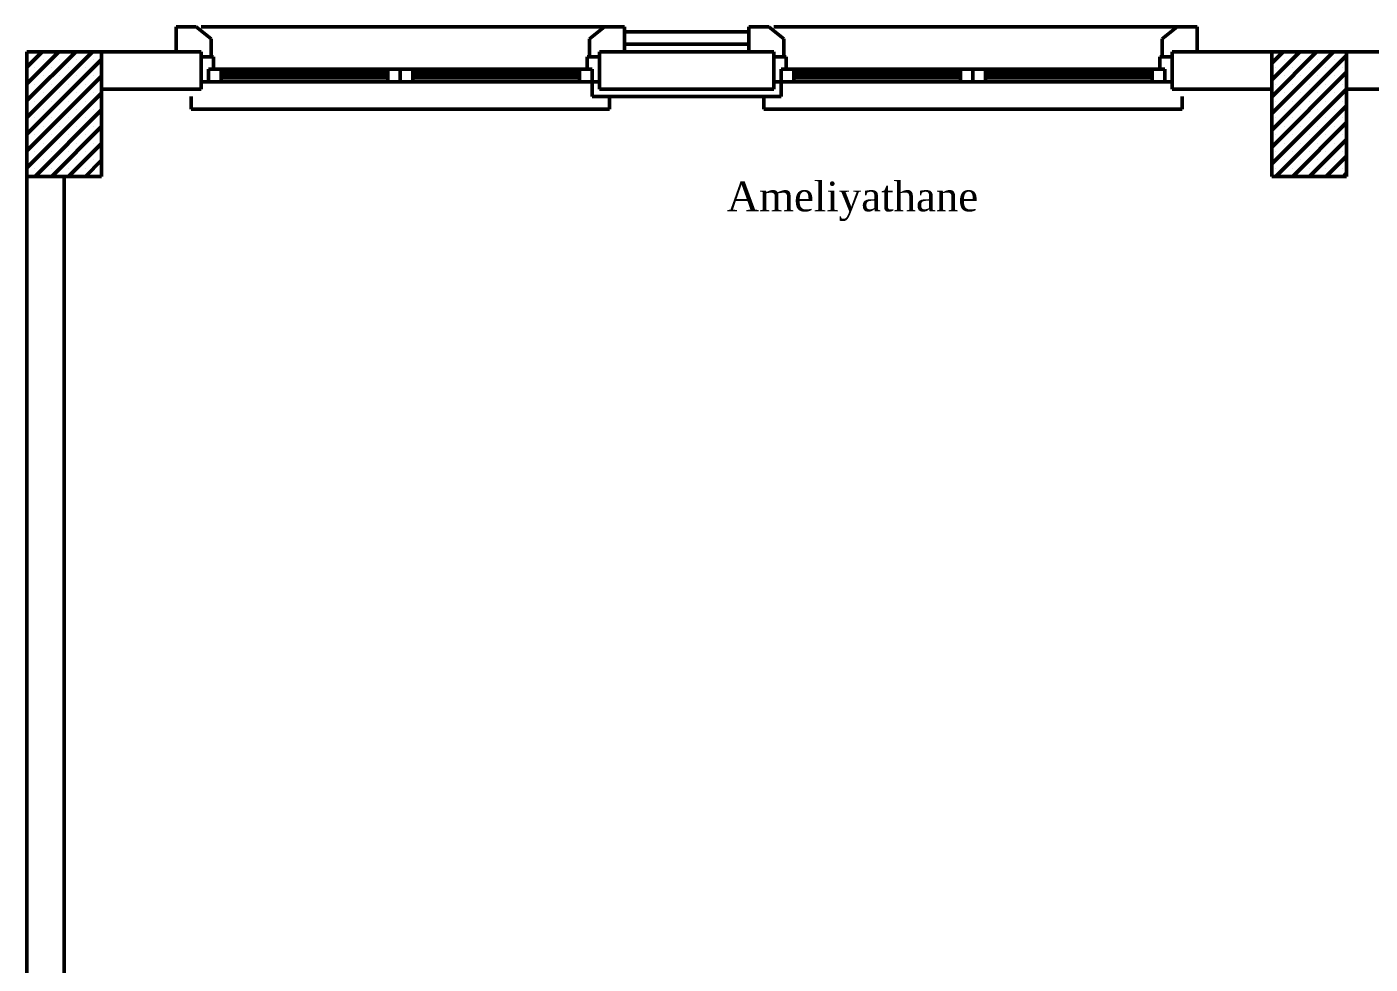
# Model space of a CAD drawing. Header units: millimetres. Extents: x 2046 to 14753, y 2361 to 29276.
# Drawn here: x 3240 to 3779, y 13270 to 13646 of the extents above; entities that cross this region are included whole.
import ezdxf

# ---------------------------------------------------------------- set-up
doc = ezdxf.new("R2010")
doc.units = ezdxf.units.MM
doc.layers.add('A.O. DUVAR', color=7, linetype='Continuous', lineweight=50)
doc.styles.add('A.O. MALZEME', font='times.ttf', dxfattribs={"height": 10})

msp = doc.modelspace()

# ---------------------------------------------------------------- linework, layer by layer
at = {"layer": 'A.O. DUVAR', "ltscale": 100}
for p, q in [((3307.944, 13645.862), (3299.959, 13645.862)), ((3299.959, 13645.862), (3299.959, 13635.862)), ((3307.944, 13645.862), (3299.959, 13645.862)), ((3299.959, 13645.862), (3299.959, 13635.862)), ((3313.959, 13641.064), (3307.944, 13645.862)), ((3313.959, 13641.064), (3307.944, 13645.862)), ((3465.959, 13641.064), (3471.974, 13645.862)), ((3465.959, 13641.064), (3471.974, 13645.862)), ((3471.974, 13645.862), (3479.959, 13645.862)), ((3471.974, 13645.862), (3479.959, 13645.862)), ((3479.959, 13645.862), (3479.959, 13635.862)), ((3479.959, 13645.862), (3479.959, 13635.862)), ((3537.944, 13645.858), (3529.959, 13645.858)), ((3529.959, 13645.858), (3529.959, 13635.858)), ((3537.944, 13645.858), (3529.959, 13645.858)), ((3529.959, 13645.858), (3529.959, 13635.858)), ((3543.959, 13641.06), (3537.944, 13645.858)), ((3543.959, 13641.06), (3537.944, 13645.858)), ((3695.959, 13641.06), (3701.974, 13645.858)), ((3695.959, 13641.06), (3701.974, 13645.858)), ((3701.974, 13645.858), (3709.959, 13645.858)), ((3701.974, 13645.858), (3709.959, 13645.858)), ((3709.959, 13645.858), (3709.959, 13635.858)), ((3709.959, 13645.858), (3709.959, 13635.858)), ((3313.959, 13633.862), (3313.959, 13641.064)), ((3313.959, 13633.862), (3313.959, 13641.064)), ((3465.959, 13633.862), (3465.959, 13641.064)), ((3465.959, 13633.862), (3465.959, 13641.064)), ((3543.959, 13633.858), (3543.959, 13641.06)), ((3543.959, 13633.858), (3543.959, 13641.06)), ((3695.959, 13633.858), (3695.959, 13641.06)), ((3695.959, 13633.858), (3695.959, 13641.06)), ((3299.959, 13635.862), (3309.959, 13635.862)), ((3299.959, 13635.862), (3309.959, 13635.862)), ((3309.959, 13635.862), (3309.959, 13633.862)), ((3309.959, 13635.862), (3309.959, 13633.862)), ((3309.959, 13633.862), (3313.959, 13633.862)), ((3309.959, 13633.862), (3313.959, 13633.862)), ((3469.959, 13633.862), (3465.959, 13633.862)), ((3469.959, 13633.862), (3465.959, 13633.862)), ((3479.959, 13635.862), (3469.959, 13635.862)), ((3469.959, 13635.862), (3469.959, 13633.862)), ((3479.959, 13635.862), (3469.959, 13635.862)), ((3469.959, 13635.862), (3469.959, 13633.862)), ((3529.959, 13635.858), (3539.959, 13635.858)), ((3529.959, 13635.858), (3539.959, 13635.858)), ((3539.959, 13635.858), (3539.959, 13633.858)), ((3539.959, 13635.858), (3539.959, 13633.858)), ((3539.959, 13633.858), (3543.959, 13633.858)), ((3539.959, 13633.858), (3543.959, 13633.858)), ((3699.959, 13633.858), (3695.959, 13633.858)), ((3699.959, 13633.858), (3695.959, 13633.858)), ((3709.959, 13635.858), (3699.959, 13635.858)), ((3699.959, 13635.858), (3699.959, 13633.858)), ((3709.959, 13635.858), (3699.959, 13635.858)), ((3699.959, 13635.858), (3699.959, 13633.858))]:
    msp.add_line(p, q, dxfattribs=at)
at = {"layer": 'A.O. DUVAR'}
for p, q in [((3309.944, 13645.862), (3471.974, 13645.862)), ((3309.944, 13645.862), (3471.974, 13645.862)), ((3539.944, 13645.858), (3701.974, 13645.858)), ((3539.944, 13645.858), (3701.974, 13645.858)), ((3529.959, 13643.858), (3479.959, 13643.858)), ((3529.959, 13638.858), (3479.959, 13638.862)), ((3239.96, 13635.858), (3269.96, 13635.858)), ((3239.96, 13585.858), (3239.96, 13635.858)), ((3269.96, 13635.858), (3309.959, 13635.862)), ((3269.96, 13635.858), (3269.96, 13585.858)), ((3269.96, 13620.858), (3269.96, 13635.858)), ((3309.959, 13635.862), (3309.96, 13620.862)), ((3314.959, 13633.862), (3309.959, 13633.862)), ((3309.959, 13633.862), (3309.959, 13623.862)), ((3314.959, 13633.862), (3309.959, 13633.862)), ((3309.959, 13633.862), (3309.959, 13623.862)), ((3314.959, 13628.862), (3314.959, 13633.862)), ((3314.959, 13628.862), (3314.959, 13633.862)), ((3464.959, 13633.862), (3469.959, 13633.862)), ((3464.959, 13628.862), (3464.959, 13633.862)), ((3464.959, 13633.862), (3469.959, 13633.862)), ((3464.959, 13628.862), (3464.959, 13633.862)), ((3469.96, 13620.858), (3469.959, 13635.858)), ((3469.959, 13635.858), (3539.959, 13635.858)), ((3469.959, 13633.862), (3469.959, 13623.862)), ((3469.959, 13633.862), (3469.959, 13623.862)), ((3529.959, 13635.858), (3479.959, 13635.862)), ((3529.959, 13635.858), (3479.959, 13635.858)), ((3539.959, 13635.858), (3539.96, 13620.858)), ((3544.959, 13633.858), (3539.959, 13633.858)), ((3539.959, 13633.858), (3539.959, 13623.858)), ((3544.959, 13633.858), (3539.959, 13633.858)), ((3539.959, 13633.858), (3539.959, 13623.858)), ((3544.959, 13628.858), (3544.959, 13633.858)), ((3544.959, 13628.858), (3544.959, 13633.858)), ((3694.959, 13633.858), (3699.959, 13633.858)), ((3694.959, 13628.858), (3694.959, 13633.858)), ((3694.959, 13633.858), (3699.959, 13633.858)), ((3694.959, 13628.858), (3694.959, 13633.858)), ((3699.959, 13633.858), (3699.959, 13623.858)), ((3699.959, 13633.858), (3699.959, 13623.858)), ((3699.96, 13620.858), (3699.96, 13635.858)), ((3699.96, 13635.858), (3739.96, 13635.858)), ((3739.96, 13635.858), (3769.96, 13635.858)), ((3739.96, 13585.858), (3739.96, 13635.858)), ((3739.96, 13635.858), (3739.96, 13620.858)), ((3769.96, 13635.858), (3769.96, 13585.858)), ((3769.96, 13620.858), (3769.96, 13635.858)), ((3769.96, 13635.858), (4299.96, 13635.858)), ((3312.959, 13623.862), (3312.959, 13628.862)), ((3312.959, 13628.862), (3314.959, 13628.862)), ((3317.959, 13628.862), (3312.959, 13628.862)), ((3312.959, 13628.862), (3312.959, 13623.862)), ((3312.959, 13623.862), (3312.959, 13628.862)), ((3312.959, 13628.862), (3314.959, 13628.862)), ((3317.959, 13628.862), (3312.959, 13628.862)), ((3312.959, 13628.862), (3312.959, 13623.862)), ((3384.959, 13628.862), (3317.959, 13628.862)), ((3317.959, 13623.862), (3317.959, 13628.862)), ((3384.959, 13628.862), (3317.959, 13628.862)), ((3317.959, 13623.862), (3317.959, 13628.862)), ((3389.959, 13628.862), (3384.959, 13628.862)), ((3384.959, 13628.862), (3384.959, 13623.862)), ((3389.959, 13628.862), (3384.959, 13628.862)), ((3384.959, 13628.862), (3384.959, 13623.862)), ((3389.959, 13623.862), (3389.959, 13628.862)), ((3389.959, 13623.862), (3389.959, 13628.862)), ((3389.959, 13628.862), (3394.959, 13628.862)), ((3389.959, 13623.862), (3389.959, 13628.862)), ((3389.959, 13623.862), (3389.959, 13628.862)), ((3389.959, 13628.862), (3394.959, 13628.862)), ((3394.959, 13628.862), (3394.959, 13623.862)), ((3394.959, 13628.862), (3461.959, 13628.862)), ((3394.959, 13628.862), (3394.959, 13623.862)), ((3394.959, 13628.862), (3461.959, 13628.862)), ((3461.959, 13623.862), (3461.959, 13628.862)), ((3461.959, 13628.862), (3466.959, 13628.862)), ((3461.959, 13623.862), (3461.959, 13628.862)), ((3461.959, 13628.862), (3466.959, 13628.862)), ((3466.959, 13628.862), (3464.959, 13628.862)), ((3466.959, 13628.862), (3464.959, 13628.862)), ((3466.959, 13623.862), (3466.959, 13628.862)), ((3466.959, 13628.862), (3466.959, 13623.862)), ((3466.959, 13623.862), (3466.959, 13628.862)), ((3466.959, 13628.862), (3466.959, 13623.862)), ((3542.959, 13623.858), (3542.959, 13628.858)), ((3542.959, 13628.858), (3544.959, 13628.858)), ((3547.959, 13628.858), (3542.959, 13628.858)), ((3542.959, 13628.858), (3542.959, 13623.858)), ((3542.959, 13623.858), (3542.959, 13628.858)), ((3542.959, 13628.858), (3544.959, 13628.858)), ((3547.959, 13628.858), (3542.959, 13628.858)), ((3542.959, 13628.858), (3542.959, 13623.858)), ((3614.959, 13628.858), (3547.959, 13628.858)), ((3547.959, 13623.858), (3547.959, 13628.858)), ((3614.959, 13628.858), (3547.959, 13628.858)), ((3547.959, 13623.858), (3547.959, 13628.858)), ((3619.959, 13628.858), (3614.959, 13628.858)), ((3614.959, 13628.858), (3614.959, 13623.858)), ((3619.959, 13628.858), (3614.959, 13628.858)), ((3614.959, 13628.858), (3614.959, 13623.858)), ((3619.959, 13623.858), (3619.959, 13628.858)), ((3619.959, 13623.858), (3619.959, 13628.858)), ((3619.959, 13628.858), (3624.959, 13628.858)), ((3619.959, 13623.858), (3619.959, 13628.858)), ((3619.959, 13623.858), (3619.959, 13628.858)), ((3619.959, 13628.858), (3624.959, 13628.858)), ((3624.959, 13628.858), (3624.959, 13623.858)), ((3624.959, 13628.858), (3691.959, 13628.858)), ((3624.959, 13628.858), (3624.959, 13623.858)), ((3624.959, 13628.858), (3691.959, 13628.858)), ((3691.959, 13623.858), (3691.959, 13628.858)), ((3691.959, 13628.858), (3696.959, 13628.858)), ((3691.959, 13623.858), (3691.959, 13628.858)), ((3691.959, 13628.858), (3696.959, 13628.858)), ((3696.959, 13628.858), (3694.959, 13628.858)), ((3696.959, 13628.858), (3694.959, 13628.858)), ((3696.959, 13623.858), (3696.959, 13628.858)), ((3696.959, 13628.858), (3696.959, 13623.858)), ((3696.959, 13623.858), (3696.959, 13628.858)), ((3696.959, 13628.858), (3696.959, 13623.858)), ((3309.959, 13623.862), (3312.959, 13623.862)), ((3309.959, 13623.862), (3312.959, 13623.862)), ((3312.959, 13623.862), (3317.959, 13623.862)), ((3312.959, 13623.862), (3317.959, 13623.862)), ((3317.959, 13627.362), (3384.959, 13627.362)), ((3317.959, 13627.362), (3384.959, 13627.362)), ((3317.959, 13626.362), (3384.959, 13626.362)), ((3317.959, 13626.362), (3384.959, 13626.362)), ((3317.959, 13625.362), (3384.959, 13625.362)), ((3317.959, 13625.362), (3384.959, 13625.362)), ((3317.959, 13623.862), (3384.959, 13623.862)), ((3317.959, 13623.862), (3384.959, 13623.862)), ((3384.959, 13623.862), (3389.959, 13623.862)), ((3384.959, 13623.862), (3389.959, 13623.862)), ((3394.959, 13623.862), (3389.959, 13623.862)), ((3394.959, 13623.862), (3389.959, 13623.862)), ((3461.959, 13627.362), (3394.959, 13627.362)), ((3461.959, 13627.362), (3394.959, 13627.362)), ((3461.959, 13626.362), (3394.959, 13626.362)), ((3461.959, 13626.362), (3394.959, 13626.362)), ((3461.959, 13625.362), (3394.959, 13625.362)), ((3461.959, 13625.362), (3394.959, 13625.362)), ((3461.959, 13623.862), (3394.959, 13623.862)), ((3461.959, 13623.862), (3394.959, 13623.862)), ((3466.959, 13623.862), (3461.959, 13623.862)), ((3466.959, 13623.862), (3461.959, 13623.862)), ((3469.959, 13623.862), (3466.959, 13623.862)), ((3469.959, 13623.862), (3466.959, 13623.862)), ((3466.959, 13623.86), (3466.962, 13617.858)), ((3469.959, 13623.862), (3469.96, 13620.858)), ((3539.96, 13620.858), (3539.959, 13623.858)), ((3539.959, 13623.858), (3542.959, 13623.858)), ((3539.959, 13623.858), (3542.959, 13623.858)), ((3542.962, 13617.858), (3542.959, 13623.86)), ((3542.959, 13623.858), (3547.959, 13623.858)), ((3542.959, 13623.858), (3547.959, 13623.858)), ((3547.959, 13627.358), (3614.959, 13627.358)), ((3547.959, 13627.358), (3614.959, 13627.358)), ((3547.959, 13626.358), (3614.959, 13626.358)), ((3547.959, 13626.358), (3614.959, 13626.358)), ((3547.959, 13625.358), (3614.959, 13625.358)), ((3547.959, 13625.358), (3614.959, 13625.358)), ((3547.959, 13623.858), (3614.959, 13623.858)), ((3547.959, 13623.858), (3614.959, 13623.858)), ((3614.959, 13623.858), (3619.959, 13623.858)), ((3614.959, 13623.858), (3619.959, 13623.858)), ((3624.959, 13623.858), (3619.959, 13623.858)), ((3624.959, 13623.858), (3619.959, 13623.858)), ((3691.959, 13627.358), (3624.959, 13627.358)), ((3691.959, 13627.358), (3624.959, 13627.358)), ((3691.959, 13626.358), (3624.959, 13626.358)), ((3691.959, 13626.358), (3624.959, 13626.358)), ((3691.959, 13625.358), (3624.959, 13625.358)), ((3691.959, 13625.358), (3624.959, 13625.358)), ((3691.959, 13623.858), (3624.959, 13623.858)), ((3691.959, 13623.858), (3624.959, 13623.858)), ((3696.959, 13623.858), (3691.959, 13623.858)), ((3696.959, 13623.858), (3691.959, 13623.858)), ((3699.959, 13623.858), (3696.959, 13623.858)), ((3699.959, 13623.858), (3696.959, 13623.858)), ((3309.96, 13620.862), (3269.96, 13620.858)), ((3305.959, 13617.862), (3305.959, 13612.862)), ((3305.959, 13617.862), (3305.959, 13612.862)), ((3466.962, 13617.858), (3542.962, 13617.858)), ((3469.96, 13620.858), (3539.96, 13620.858)), ((3539.96, 13620.858), (3469.96, 13620.858)), ((3473.959, 13612.862), (3473.959, 13617.862)), ((3473.959, 13612.862), (3473.959, 13617.862)), ((3535.959, 13617.858), (3535.959, 13612.858)), ((3535.959, 13617.858), (3535.959, 13612.858)), ((3739.96, 13620.858), (3699.96, 13620.858)), ((3703.959, 13612.858), (3703.959, 13617.858)), ((3703.959, 13612.858), (3703.959, 13617.858)), ((3919.96, 13620.858), (3769.96, 13620.858)), ((3305.959, 13612.862), (3473.959, 13612.862)), ((3305.959, 13612.862), (3473.959, 13612.862)), ((3535.959, 13612.858), (3703.959, 13612.858)), ((3535.959, 13612.858), (3703.959, 13612.858)), ((3269.96, 13585.858), (3239.96, 13585.858)), ((3239.96, 13170.858), (3239.96, 13585.858)), ((3239.96, 13585.858), (3254.96, 13585.858)), ((3254.96, 13585.858), (3254.96, 13170.858)), ((3769.96, 13585.858), (3739.96, 13585.858))]:
    msp.add_line(p, q, dxfattribs=at)
at = {"layer": 'A.O. DUVAR', "linetype": 'Continuous', "ltscale": 10}
for p, q in [((3239.96, 13629.721), (3246.098, 13635.858)), ((3239.96, 13622.986), (3252.833, 13635.858)), ((3239.96, 13616.251), (3259.568, 13635.858)), ((3239.96, 13609.516), (3266.303, 13635.858)), ((3739.96, 13631.317), (3744.502, 13635.858)), ((3739.96, 13624.582), (3751.237, 13635.858)), ((3739.96, 13617.847), (3757.972, 13635.858)), ((3739.96, 13611.111), (3764.707, 13635.858)), ((3739.96, 13604.376), (3769.96, 13634.376)), ((3239.96, 13602.78), (3269.96, 13632.78)), ((3243.124, 13629.517), (3243.124, 13629.517)), ((3246.492, 13632.885), (3246.492, 13632.885)), ((3249.859, 13629.517), (3249.859, 13629.517)), ((3253.227, 13632.885), (3253.227, 13632.885)), ((3256.595, 13629.517), (3256.595, 13629.517)), ((3259.962, 13632.885), (3259.962, 13632.885)), ((3263.33, 13629.517), (3263.33, 13629.517)), ((3266.697, 13632.885), (3266.697, 13632.885)), ((3741.528, 13629.517), (3741.528, 13629.517)), ((3744.896, 13632.885), (3744.896, 13632.885)), ((3748.264, 13629.517), (3748.264, 13629.517)), ((3751.631, 13632.885), (3751.631, 13632.885)), ((3754.999, 13629.517), (3754.999, 13629.517)), ((3758.366, 13632.885), (3758.366, 13632.885)), ((3761.734, 13629.517), (3761.734, 13629.517)), ((3765.102, 13632.885), (3765.102, 13632.885)), ((3768.469, 13629.517), (3768.469, 13629.517)), ((3239.96, 13596.045), (3269.96, 13626.045)), ((3243.124, 13622.782), (3243.124, 13622.782)), ((3246.492, 13626.15), (3246.492, 13626.15)), ((3249.859, 13622.782), (3249.859, 13622.782)), ((3253.227, 13626.15), (3253.227, 13626.15)), ((3256.595, 13622.782), (3256.595, 13622.782)), ((3259.962, 13626.15), (3259.962, 13626.15)), ((3263.33, 13622.782), (3263.33, 13622.782)), ((3266.697, 13626.15), (3266.697, 13626.15)), ((3739.96, 13597.641), (3769.96, 13627.641)), ((3741.528, 13622.782), (3741.528, 13622.782)), ((3744.896, 13626.15), (3744.896, 13626.15)), ((3748.264, 13622.782), (3748.264, 13622.782)), ((3751.631, 13626.15), (3751.631, 13626.15)), ((3754.999, 13622.782), (3754.999, 13622.782)), ((3758.366, 13626.15), (3758.366, 13626.15)), ((3761.734, 13622.782), (3761.734, 13622.782)), ((3765.102, 13626.15), (3765.102, 13626.15)), ((3768.469, 13622.782), (3768.469, 13622.782)), ((3239.96, 13589.31), (3269.96, 13619.31)), ((3246.492, 13619.415), (3246.492, 13619.415)), ((3253.227, 13619.415), (3253.227, 13619.415)), ((3259.962, 13619.415), (3259.962, 13619.415)), ((3266.697, 13619.415), (3266.697, 13619.415)), ((3739.96, 13590.906), (3769.96, 13620.906)), ((3744.896, 13619.415), (3744.896, 13619.415)), ((3751.631, 13619.415), (3751.631, 13619.415)), ((3758.366, 13619.415), (3758.366, 13619.415)), ((3765.102, 13619.415), (3765.102, 13619.415)), ((3243.124, 13616.047), (3243.124, 13616.047)), ((3243.244, 13585.858), (3269.96, 13612.575)), ((3246.492, 13612.679), (3246.492, 13612.679)), ((3249.859, 13616.047), (3249.859, 13616.047)), ((3253.227, 13612.679), (3253.227, 13612.679)), ((3256.595, 13616.047), (3256.595, 13616.047)), ((3259.962, 13612.679), (3259.962, 13612.679)), ((3263.33, 13616.047), (3263.33, 13616.047)), ((3266.697, 13612.679), (3266.697, 13612.679)), ((3741.528, 13616.047), (3741.528, 13616.047)), ((3741.648, 13585.858), (3769.96, 13614.171)), ((3744.896, 13612.679), (3744.896, 13612.679)), ((3748.264, 13616.047), (3748.264, 13616.047)), ((3751.631, 13612.679), (3751.631, 13612.679)), ((3754.999, 13616.047), (3754.999, 13616.047)), ((3758.366, 13612.679), (3758.366, 13612.679)), ((3761.734, 13616.047), (3761.734, 13616.047)), ((3765.102, 13612.679), (3765.102, 13612.679)), ((3768.469, 13616.047), (3768.469, 13616.047)), ((3243.124, 13609.312), (3243.124, 13609.312)), ((3249.859, 13609.312), (3249.859, 13609.312)), ((3256.595, 13609.312), (3256.595, 13609.312)), ((3263.33, 13609.312), (3263.33, 13609.312)), ((3741.528, 13609.312), (3741.528, 13609.312)), ((3748.264, 13609.312), (3748.264, 13609.312)), ((3748.383, 13585.858), (3769.96, 13607.435)), ((3754.999, 13609.312), (3754.999, 13609.312)), ((3761.734, 13609.312), (3761.734, 13609.312)), ((3768.469, 13609.312), (3768.469, 13609.312)), ((3243.124, 13602.577), (3243.124, 13602.577)), ((3246.492, 13605.944), (3246.492, 13605.944)), ((3249.859, 13602.577), (3249.859, 13602.577)), ((3249.979, 13585.858), (3269.96, 13605.84)), ((3253.227, 13605.944), (3253.227, 13605.944)), ((3256.595, 13602.577), (3256.595, 13602.577)), ((3259.962, 13605.944), (3259.962, 13605.944)), ((3263.33, 13602.577), (3263.33, 13602.577)), ((3266.697, 13605.944), (3266.697, 13605.944)), ((3741.528, 13602.577), (3741.528, 13602.577)), ((3744.896, 13605.944), (3744.896, 13605.944)), ((3748.264, 13602.577), (3748.264, 13602.577)), ((3751.631, 13605.944), (3751.631, 13605.944)), ((3754.999, 13602.577), (3754.999, 13602.577)), ((3758.366, 13605.944), (3758.366, 13605.944)), ((3761.734, 13602.577), (3761.734, 13602.577)), ((3765.102, 13605.944), (3765.102, 13605.944)), ((3768.469, 13602.577), (3768.469, 13602.577)), ((3243.124, 13595.841), (3243.124, 13595.841)), ((3246.492, 13599.209), (3246.492, 13599.209)), ((3249.859, 13595.841), (3249.859, 13595.841)), ((3253.227, 13599.209), (3253.227, 13599.209)), ((3256.595, 13595.841), (3256.595, 13595.841)), ((3256.714, 13585.858), (3269.96, 13599.104)), ((3259.962, 13599.209), (3259.962, 13599.209)), ((3263.33, 13595.841), (3263.33, 13595.841)), ((3266.697, 13599.209), (3266.697, 13599.209)), ((3741.528, 13595.841), (3741.528, 13595.841)), ((3744.896, 13599.209), (3744.896, 13599.209)), ((3748.264, 13595.841), (3748.264, 13595.841)), ((3751.631, 13599.209), (3751.631, 13599.209)), ((3754.999, 13595.841), (3754.999, 13595.841)), ((3755.119, 13585.858), (3769.96, 13600.7)), ((3758.366, 13599.209), (3758.366, 13599.209)), ((3761.734, 13595.841), (3761.734, 13595.841)), ((3765.102, 13599.209), (3765.102, 13599.209)), ((3768.469, 13595.841), (3768.469, 13595.841)), ((3246.492, 13592.474), (3246.492, 13592.474)), ((3253.227, 13592.474), (3253.227, 13592.474)), ((3259.962, 13592.474), (3259.962, 13592.474)), ((3263.449, 13585.858), (3269.96, 13592.369)), ((3266.697, 13592.474), (3266.697, 13592.474)), ((3744.896, 13592.474), (3744.896, 13592.474)), ((3751.631, 13592.474), (3751.631, 13592.474)), ((3758.366, 13592.474), (3758.366, 13592.474)), ((3761.854, 13585.858), (3769.96, 13593.965)), ((3765.102, 13592.474), (3765.102, 13592.474)), ((3243.124, 13589.106), (3243.124, 13589.106)), ((3249.859, 13589.106), (3249.859, 13589.106)), ((3256.595, 13589.106), (3256.595, 13589.106)), ((3263.33, 13589.106), (3263.33, 13589.106)), ((3741.528, 13589.106), (3741.528, 13589.106)), ((3748.264, 13589.106), (3748.264, 13589.106)), ((3754.999, 13589.106), (3754.999, 13589.106)), ((3761.734, 13589.106), (3761.734, 13589.106)), ((3768.469, 13589.106), (3768.469, 13589.106)), ((3768.589, 13585.858), (3769.96, 13587.23))]:
    msp.add_line(p, q, dxfattribs=at)

# ---------------------------------------------------------------- texts
at = {"layer": 'A.O. DUVAR', "style": 'A.O. MALZEME'}
msp.add_text('Ameliyathane', height=11.91743, dxfattribs=at).set_placement((3521.072, 13571.826))

doc.saveas('drawing.dxf')
